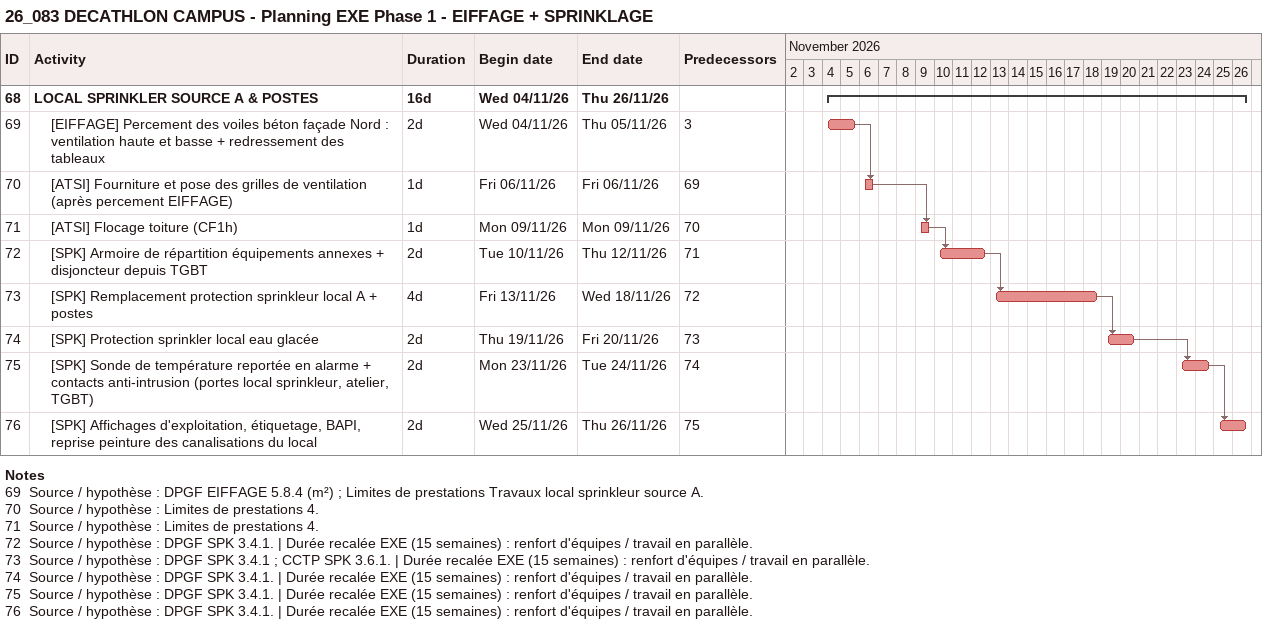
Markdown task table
26_083 DECATHLON CAMPUS - Planning EXE Phase 1 - EIFFAGE + SPRINKLAGE

| ID | Level | Task | Duration | Start | Finish | Predecessors |
|---|---|---|---|---|---|---|
| 68 | 1 | **LOCAL SPRINKLER SOURCE A & POSTES** | 16d | 2026-11-04 | 2026-11-26 |  |
| 69 | 2 | [EIFFAGE] Percement des voiles béton façade Nord : ventilation haute et basse + redressement des tableaux | 2d | 2026-11-04 | 2026-11-05 | 3 |
| 70 | 2 | [ATSI] Fourniture et pose des grilles de ventilation (après percement EIFFAGE) | 1d | 2026-11-06 | 2026-11-06 | 69 |
| 71 | 2 | [ATSI] Flocage toiture (CF1h) | 1d | 2026-11-09 | 2026-11-09 | 70 |
| 72 | 2 | [SPK] Armoire de répartition équipements annexes + disjoncteur depuis TGBT | 2d | 2026-11-10 | 2026-11-12 | 71 |
| 73 | 2 | [SPK] Remplacement protection sprinkleur local A + postes | 4d | 2026-11-13 | 2026-11-18 | 72 |
| 74 | 2 | [SPK] Protection sprinkler local eau glacée | 2d | 2026-11-19 | 2026-11-20 | 73 |
| 75 | 2 | [SPK] Sonde de température reportée en alarme + contacts anti-intrusion (portes local sprinkleur, atelier, TGBT) | 2d | 2026-11-23 | 2026-11-24 | 74 |
| 76 | 2 | [SPK] Affichages d'exploitation, étiquetage, BAPI, reprise peinture des canalisations du local | 2d | 2026-11-25 | 2026-11-26 | 75 |

Notes
- 69: Source / hypothèse : DPGF EIFFAGE 5.8.4 (m²) ; Limites de prestations Travaux local sprinkleur source A.
- 70: Source / hypothèse : Limites de prestations 4.
- 71: Source / hypothèse : Limites de prestations 4.
- 72: Source / hypothèse : DPGF SPK 3.4.1. | Durée recalée EXE (15 semaines) : renfort d'équipes / travail en parallèle.
- 73: Source / hypothèse : DPGF SPK 3.4.1 ; CCTP SPK 3.6.1. | Durée recalée EXE (15 semaines) : renfort d'équipes / travail en parallèle.
- 74: Source / hypothèse : DPGF SPK 3.4.1. | Durée recalée EXE (15 semaines) : renfort d'équipes / travail en parallèle.
- 75: Source / hypothèse : DPGF SPK 3.4.1. | Durée recalée EXE (15 semaines) : renfort d'équipes / travail en parallèle.
- 76: Source / hypothèse : DPGF SPK 3.4.1. | Durée recalée EXE (15 semaines) : renfort d'équipes / travail en parallèle.
